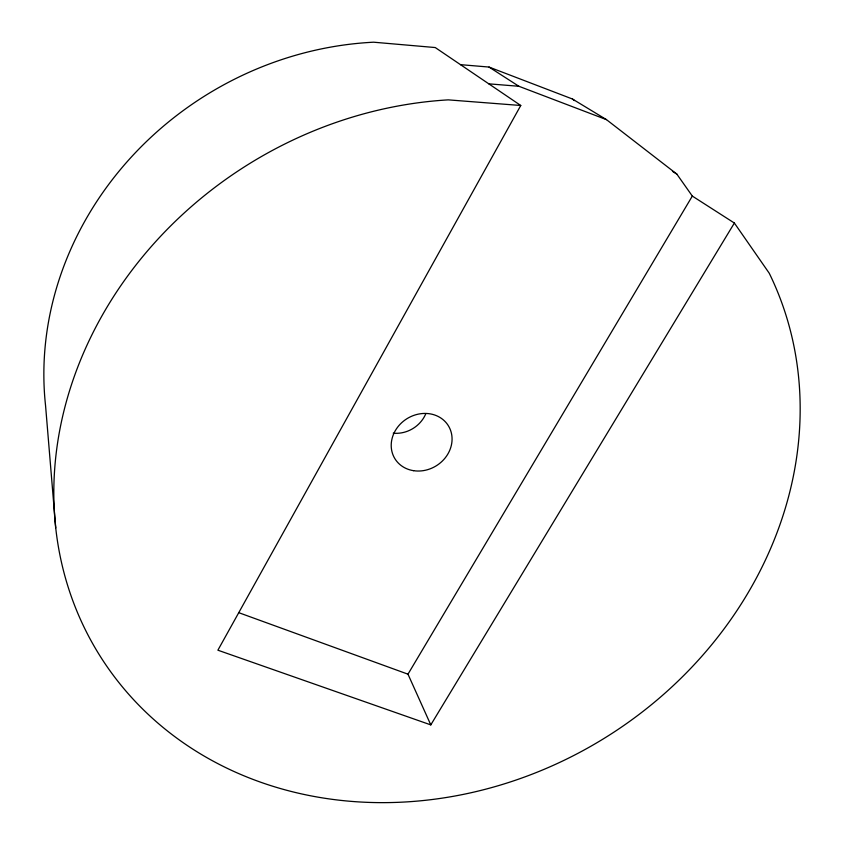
<?xml version="1.0" encoding="UTF-8"?>
<svg xmlns="http://www.w3.org/2000/svg" width="844" height="844" viewBox="0 0 844 844"><rect width="100%" height="100%" fill="white"/><g stroke="black" fill="none" stroke-linecap="round" stroke-linejoin="round"><path stroke-width="1.27" d="M55.736 527.964L45.555 405.605A327.704 298.723 -31.8 0 1 373.628 42.2L435.24 47.549L520.759 105.489L217.889 650.196L430.788 724.89L734.375 223.038L692.323 196.082L676.825 174.075L606.467 119.637L572.401 98.991L489.024 67.056L460.507 64.661M430.788 724.89L407.979 674.177L692.323 196.082M520.759 105.489L448.259 99.866A385.94 337.674 -31.8 0 0 55.63 527.025A385.94 337.674 -31.8 0 0 520.97 778.316A385.94 337.674 -31.8 0 0 769.222 273.192L734.375 223.038M488.813 83.841L518.891 86.278L606.467 119.637M238.757 612.67L407.979 674.177M672.478 171.353L676.825 174.075M489.024 67.056L518.891 86.278M572.401 98.991L574.469 100.584M425.83 413.666A29.751 26.66 -31.8 0 1 393.22 433.172M413.613 470.688A31.397 27.736 -31.8 0 0 451.076 431.896A31.397 27.736 -31.8 0 0 400.235 424.131A31.397 27.736 -31.8 0 0 413.613 470.688"/></g></svg>
